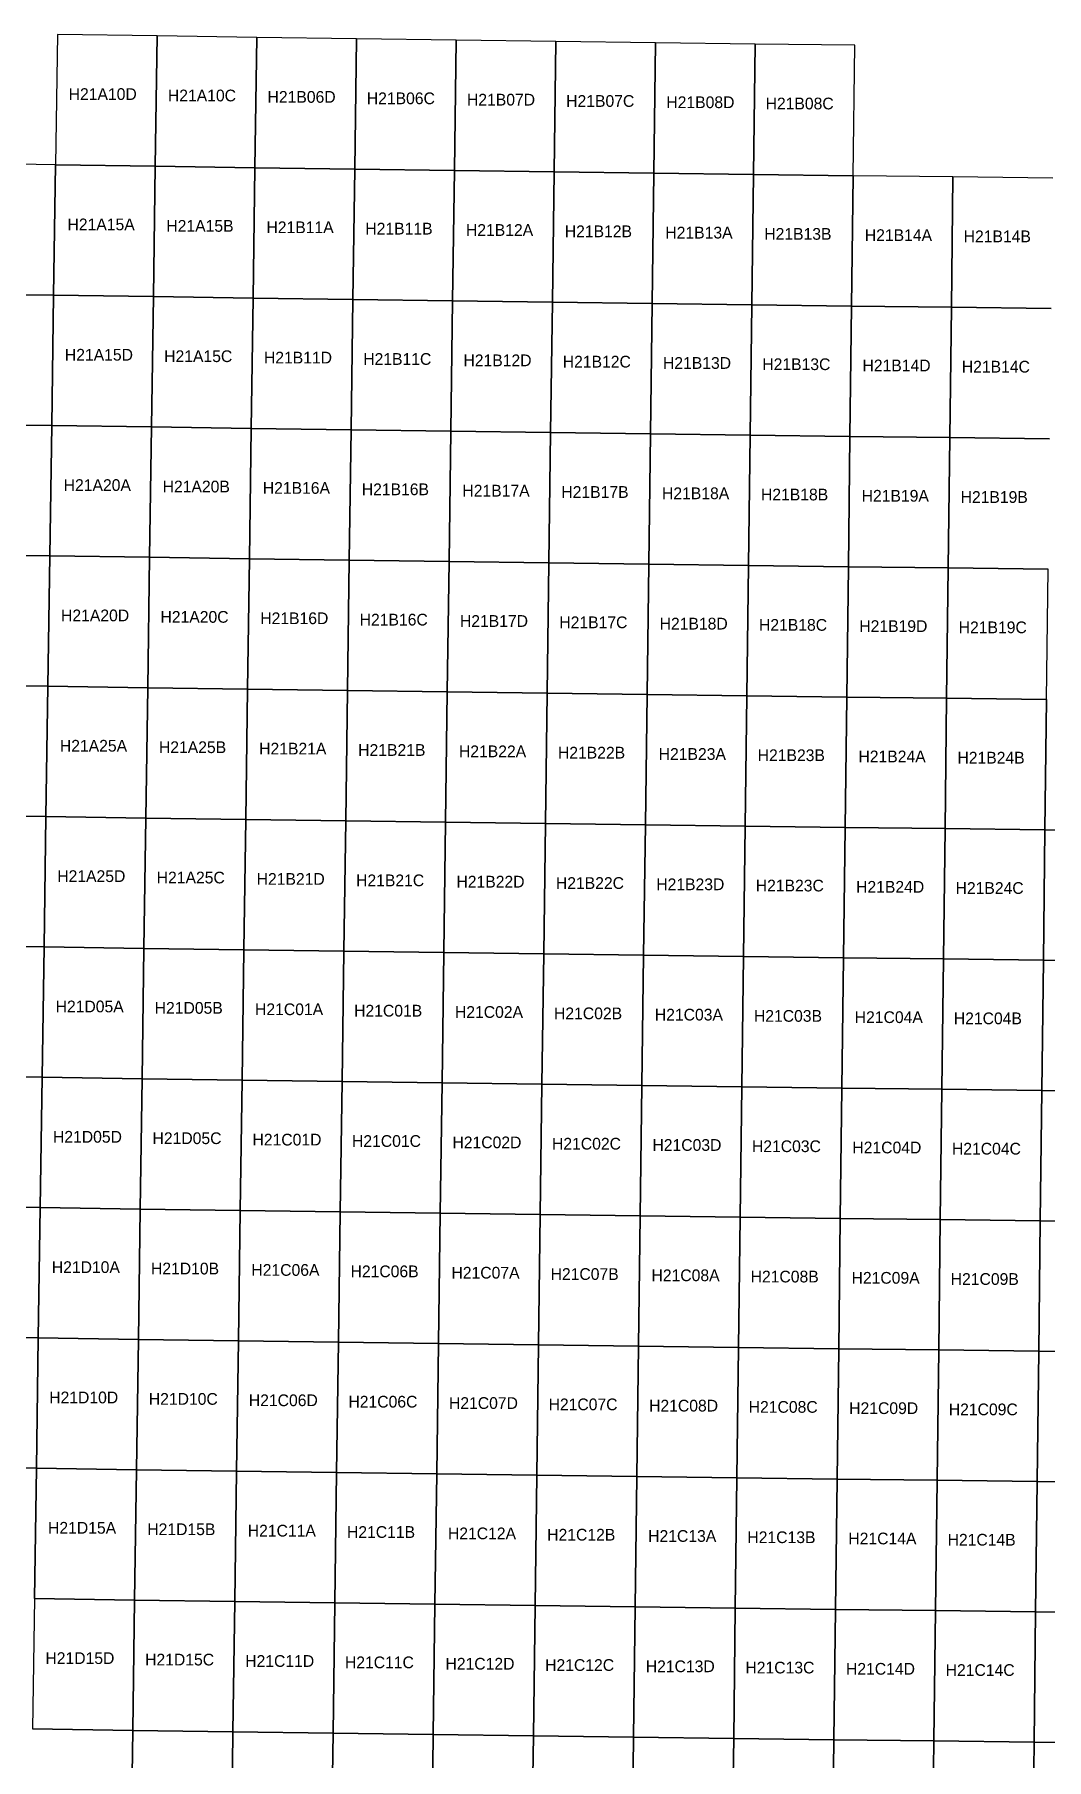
# Model space of a CAD drawing. Extents: x 333963 to 497885, y 4379816 to 4501773.
# Drawn here: x 389189 to 410729, y 4440791 to 4477532 of the extents above; entities that cross this region are included whole.
import ezdxf

# ---------------------------------------------------------------- set-up
doc = ezdxf.new("R2010")
doc.units = 0
doc.layers.add('PINDEX_5000', color=7, linetype='Continuous')

msp = doc.modelspace()

# ---------------------------------------------------------------- linework, layer by layer
at = {"layer": 'PINDEX_5000'}
for p, q in [((389678, 4477532), (389637, 4474756)), ((391799, 4477501), (389678, 4477532)), ((391799, 4477501), (391759, 4474725)), ((391759, 4474725), (391799, 4477501)), ((393921, 4477471), (391799, 4477501)), ((393921, 4477471), (393882, 4474695)), ((393882, 4474695), (393921, 4477471)), ((396043, 4477441), (393921, 4477471)), ((396043, 4477441), (396004, 4474665)), ((396004, 4474665), (396043, 4477441)), ((398164, 4477412), (396043, 4477441)), ((398164, 4477412), (398127, 4474636)), ((398127, 4474636), (398164, 4477412)), ((400286, 4477384), (398164, 4477412)), ((400286, 4477384), (400249, 4474607)), ((400249, 4474607), (400286, 4477384)), ((402408, 4477356), (400286, 4477384)), ((402408, 4477356), (402371, 4474579)), ((402371, 4474579), (402408, 4477356)), ((404529, 4477328), (402408, 4477356)), ((404529, 4477328), (404494, 4474552)), ((404494, 4474552), (404529, 4477328)), ((406651, 4477302), (404529, 4477328)), ((406616, 4474525), (406651, 4477302)), ((389637, 4474756), (387514, 4474787)), ((389637, 4474756), (389596, 4471980)), ((389596, 4471980), (389637, 4474756)), ((391759, 4474725), (389637, 4474756)), ((389637, 4474756), (391759, 4474725)), ((391759, 4474725), (391719, 4471949)), ((391719, 4471949), (391759, 4474725)), ((393882, 4474695), (391759, 4474725)), ((391759, 4474725), (393882, 4474695)), ((393882, 4474695), (393843, 4471919)), ((393843, 4471919), (393882, 4474695)), ((396004, 4474665), (393882, 4474695)), ((393882, 4474695), (396004, 4474665)), ((396004, 4474665), (395966, 4471889)), ((395966, 4471889), (396004, 4474665)), ((398127, 4474636), (396004, 4474665)), ((396004, 4474665), (398127, 4474636)), ((398127, 4474636), (398089, 4471860)), ((398089, 4471860), (398127, 4474636)), ((400249, 4474607), (398127, 4474636)), ((398127, 4474636), (400249, 4474607)), ((400249, 4474607), (400212, 4471831)), ((400212, 4471831), (400249, 4474607)), ((402371, 4474579), (400249, 4474607)), ((400249, 4474607), (402371, 4474579)), ((402371, 4474579), (402335, 4471803)), ((402335, 4471803), (402371, 4474579)), ((404494, 4474552), (402371, 4474579)), ((402371, 4474579), (404494, 4474552)), ((404494, 4474552), (404458, 4471776)), ((404458, 4471776), (404494, 4474552)), ((406616, 4474525), (404494, 4474552)), ((404494, 4474552), (406616, 4474525)), ((406616, 4474525), (406582, 4471749)), ((406582, 4471749), (406616, 4474525)), ((408739, 4474499), (406616, 4474525)), ((408739, 4474499), (408705, 4471723)), ((408705, 4471723), (408739, 4474499)), ((410861, 4474474), (408739, 4474499)), ((389596, 4471980), (387473, 4472011)), ((387473, 4472011), (389596, 4471980)), ((389596, 4471980), (389555, 4469204)), ((389555, 4469204), (389596, 4471980)), ((391719, 4471949), (389596, 4471980)), ((389596, 4471980), (391719, 4471949)), ((391719, 4471949), (391679, 4469173)), ((391679, 4469173), (391719, 4471949)), ((393843, 4471919), (391719, 4471949)), ((391719, 4471949), (393843, 4471919)), ((393843, 4471919), (393803, 4469142)), ((393803, 4469142), (393843, 4471919)), ((395966, 4471889), (393843, 4471919)), ((393843, 4471919), (395966, 4471889)), ((395966, 4471889), (395927, 4469113)), ((395927, 4469113), (395966, 4471889)), ((398089, 4471860), (395966, 4471889)), ((395966, 4471889), (398089, 4471860)), ((398089, 4471860), (398051, 4469084)), ((398051, 4469084), (398089, 4471860)), ((400212, 4471831), (398089, 4471860)), ((398089, 4471860), (400212, 4471831)), ((400212, 4471831), (400175, 4469055)), ((400175, 4469055), (400212, 4471831)), ((402335, 4471803), (400212, 4471831)), ((400212, 4471831), (402335, 4471803)), ((402335, 4471803), (402299, 4469027)), ((402299, 4469027), (402335, 4471803)), ((404458, 4471776), (402335, 4471803)), ((402335, 4471803), (404458, 4471776)), ((404458, 4471776), (404423, 4469000)), ((404423, 4469000), (404458, 4471776)), ((406582, 4471749), (404458, 4471776)), ((404458, 4471776), (406582, 4471749)), ((406582, 4471749), (406547, 4468973)), ((406547, 4468973), (406582, 4471749)), ((408705, 4471723), (406582, 4471749)), ((406582, 4471749), (408705, 4471723)), ((408705, 4471723), (408671, 4468947)), ((408671, 4468947), (408705, 4471723)), ((410828, 4471698), (408705, 4471723)), ((408705, 4471723), (410828, 4471698)), ((389555, 4469204), (387431, 4469235)), ((387431, 4469235), (389555, 4469204)), ((389555, 4469204), (389515, 4466427)), ((389515, 4466427), (389555, 4469204)), ((391679, 4469173), (389555, 4469204)), ((389555, 4469204), (391679, 4469173)), ((391679, 4469173), (391639, 4466397)), ((391639, 4466397), (391679, 4469173)), ((393803, 4469142), (391679, 4469173)), ((391679, 4469173), (393803, 4469142)), ((393803, 4469142), (393764, 4466366)), ((393764, 4466366), (393803, 4469142)), ((395927, 4469113), (393803, 4469142)), ((393803, 4469142), (395927, 4469113)), ((395927, 4469113), (395889, 4466337)), ((395889, 4466337), (395927, 4469113)), ((398051, 4469084), (395927, 4469113)), ((395927, 4469113), (398051, 4469084)), ((398051, 4469084), (398014, 4466307)), ((398014, 4466307), (398051, 4469084)), ((400175, 4469055), (398051, 4469084)), ((398051, 4469084), (400175, 4469055)), ((400175, 4469055), (400138, 4466279)), ((400138, 4466279), (400175, 4469055)), ((402299, 4469027), (400175, 4469055)), ((400175, 4469055), (402299, 4469027)), ((402299, 4469027), (402263, 4466251)), ((402263, 4466251), (402299, 4469027)), ((404423, 4469000), (402299, 4469027)), ((402299, 4469027), (404423, 4469000)), ((404423, 4469000), (404388, 4466224)), ((404388, 4466224), (404423, 4469000)), ((406547, 4468973), (404423, 4469000)), ((404423, 4469000), (406547, 4468973)), ((406547, 4468973), (406513, 4466197)), ((406513, 4466197), (406547, 4468973)), ((408671, 4468947), (406547, 4468973)), ((406547, 4468973), (408671, 4468947)), ((408671, 4468947), (408637, 4466171)), ((408637, 4466171), (408671, 4468947)), ((410795, 4468922), (408671, 4468947)), ((408671, 4468947), (410795, 4468922)), ((389515, 4466427), (387390, 4466459)), ((387390, 4466459), (389515, 4466427)), ((389515, 4466427), (389474, 4463651)), ((389474, 4463651), (389515, 4466427)), ((391639, 4466397), (389515, 4466427)), ((389515, 4466427), (391639, 4466397)), ((391639, 4466397), (391599, 4463620)), ((391599, 4463620), (391639, 4466397)), ((393764, 4466366), (391639, 4466397)), ((391639, 4466397), (393764, 4466366)), ((393764, 4466366), (393725, 4463590)), ((393725, 4463590), (393764, 4466366)), ((395889, 4466337), (393764, 4466366)), ((393764, 4466366), (395889, 4466337)), ((395889, 4466337), (395850, 4463560)), ((395850, 4463560), (395889, 4466337)), ((398014, 4466307), (395889, 4466337)), ((395889, 4466337), (398014, 4466307)), ((398014, 4466307), (397976, 4463531)), ((397976, 4463531), (398014, 4466307)), ((400138, 4466279), (398014, 4466307)), ((398014, 4466307), (400138, 4466279)), ((400138, 4466279), (400102, 4463503)), ((400102, 4463503), (400138, 4466279)), ((402263, 4466251), (400138, 4466279)), ((400138, 4466279), (402263, 4466251)), ((402263, 4466251), (402227, 4463475)), ((402227, 4463475), (402263, 4466251)), ((404388, 4466224), (402263, 4466251)), ((402263, 4466251), (404388, 4466224)), ((404388, 4466224), (404353, 4463448)), ((404353, 4463448), (404388, 4466224)), ((406513, 4466197), (404388, 4466224)), ((404388, 4466224), (406513, 4466197)), ((406513, 4466197), (406478, 4463421)), ((406478, 4463421), (406513, 4466197)), ((408637, 4466171), (406513, 4466197)), ((406513, 4466197), (408637, 4466171)), ((408637, 4466171), (408604, 4463395)), ((408604, 4463395), (408637, 4466171)), ((410762, 4466145), (408637, 4466171)), ((408637, 4466171), (410762, 4466145)), ((410729, 4463369), (410762, 4466145)), ((389474, 4463651), (387348, 4463683)), ((387348, 4463683), (389474, 4463651)), ((389474, 4463651), (389433, 4460875)), ((389433, 4460875), (389474, 4463651)), ((391599, 4463620), (389474, 4463651)), ((389474, 4463651), (391599, 4463620)), ((391599, 4463620), (391559, 4460844)), ((391559, 4460844), (391599, 4463620)), ((393725, 4463590), (391599, 4463620)), ((391599, 4463620), (393725, 4463590)), ((393725, 4463590), (393686, 4460814)), ((393686, 4460814), (393725, 4463590)), ((395850, 4463560), (393725, 4463590)), ((393725, 4463590), (395850, 4463560)), ((395850, 4463560), (395812, 4460784)), ((395812, 4460784), (395850, 4463560)), ((397976, 4463531), (395850, 4463560)), ((395850, 4463560), (397976, 4463531)), ((397976, 4463531), (397938, 4460755)), ((397938, 4460755), (397976, 4463531)), ((400102, 4463503), (397976, 4463531)), ((397976, 4463531), (400102, 4463503)), ((400102, 4463503), (400065, 4460727)), ((400065, 4460727), (400102, 4463503)), ((402227, 4463475), (400102, 4463503)), ((400102, 4463503), (402227, 4463475)), ((402227, 4463475), (402191, 4460699)), ((402191, 4460699), (402227, 4463475)), ((404353, 4463448), (402227, 4463475)), ((402227, 4463475), (404353, 4463448)), ((404353, 4463448), (404317, 4460672)), ((404317, 4460672), (404353, 4463448)), ((406478, 4463421), (404353, 4463448)), ((404353, 4463448), (406478, 4463421)), ((406478, 4463421), (406444, 4460645)), ((406444, 4460645), (406478, 4463421)), ((408604, 4463395), (406478, 4463421)), ((406478, 4463421), (408604, 4463395)), ((408604, 4463395), (408570, 4460619)), ((408570, 4460619), (408604, 4463395)), ((410729, 4463369), (408604, 4463395)), ((408604, 4463395), (410729, 4463369)), ((410729, 4463369), (410696, 4460593)), ((410696, 4460593), (410729, 4463369)), ((389433, 4460875), (387307, 4460907)), ((387307, 4460907), (389433, 4460875)), ((389433, 4460875), (389392, 4458099)), ((389392, 4458099), (389433, 4460875)), ((391559, 4460844), (389433, 4460875)), ((389433, 4460875), (391559, 4460844)), ((391559, 4460844), (391519, 4458068)), ((391519, 4458068), (391559, 4460844)), ((393686, 4460814), (391559, 4460844)), ((391559, 4460844), (393686, 4460814)), ((393686, 4460814), (393647, 4458038)), ((393647, 4458038), (393686, 4460814)), ((395812, 4460784), (393686, 4460814)), ((393686, 4460814), (395812, 4460784)), ((395812, 4460784), (395774, 4458008)), ((395774, 4458008), (395812, 4460784)), ((397938, 4460755), (395812, 4460784)), ((395812, 4460784), (397938, 4460755)), ((397938, 4460755), (397901, 4457979)), ((397901, 4457979), (397938, 4460755)), ((400065, 4460727), (397938, 4460755)), ((397938, 4460755), (400065, 4460727)), ((400065, 4460727), (400028, 4457951)), ((400028, 4457951), (400065, 4460727)), ((402191, 4460699), (400065, 4460727)), ((400065, 4460727), (402191, 4460699)), ((402191, 4460699), (402155, 4457923)), ((402155, 4457923), (402191, 4460699)), ((404317, 4460672), (402191, 4460699)), ((402191, 4460699), (404317, 4460672)), ((404317, 4460672), (404282, 4457895)), ((404282, 4457895), (404317, 4460672)), ((406444, 4460645), (404317, 4460672)), ((404317, 4460672), (406444, 4460645)), ((406444, 4460645), (406409, 4457869)), ((406409, 4457869), (406444, 4460645)), ((408570, 4460619), (406444, 4460645)), ((406444, 4460645), (408570, 4460619)), ((408570, 4460619), (408536, 4457843)), ((408536, 4457843), (408570, 4460619)), ((410696, 4460593), (408570, 4460619)), ((408570, 4460619), (410696, 4460593)), ((410696, 4460593), (410663, 4457817)), ((410663, 4457817), (410696, 4460593)), ((412823, 4460568), (410696, 4460593)), ((410696, 4460593), (412823, 4460568)), ((389392, 4458099), (387265, 4458131)), ((387265, 4458131), (389392, 4458099)), ((389392, 4458099), (389352, 4455323)), ((389352, 4455323), (389392, 4458099)), ((391519, 4458068), (389392, 4458099)), ((389392, 4458099), (391519, 4458068)), ((391519, 4458068), (391480, 4455292)), ((391480, 4455292), (391519, 4458068)), ((393647, 4458038), (391519, 4458068)), ((391519, 4458068), (393647, 4458038)), ((393647, 4458038), (393607, 4455262)), ((393607, 4455262), (393647, 4458038)), ((395774, 4458008), (393647, 4458038)), ((393647, 4458038), (395774, 4458008)), ((395774, 4458008), (395735, 4455232)), ((395735, 4455232), (395774, 4458008)), ((397901, 4457979), (395774, 4458008)), ((395774, 4458008), (397901, 4457979)), ((397901, 4457979), (397863, 4455203)), ((397863, 4455203), (397901, 4457979)), ((400028, 4457951), (397901, 4457979)), ((397901, 4457979), (400028, 4457951)), ((400028, 4457951), (399991, 4455175)), ((399991, 4455175), (400028, 4457951)), ((402155, 4457923), (400028, 4457951)), ((400028, 4457951), (402155, 4457923)), ((402155, 4457923), (402119, 4455147)), ((402119, 4455147), (402155, 4457923)), ((404282, 4457895), (402155, 4457923)), ((402155, 4457923), (404282, 4457895)), ((404282, 4457895), (404247, 4455119)), ((404247, 4455119), (404282, 4457895)), ((406409, 4457869), (404282, 4457895)), ((404282, 4457895), (406409, 4457869)), ((406409, 4457869), (406375, 4455093)), ((406375, 4455093), (406409, 4457869)), ((408536, 4457843), (406409, 4457869)), ((406409, 4457869), (408536, 4457843)), ((408536, 4457843), (408503, 4455067)), ((408503, 4455067), (408536, 4457843)), ((410663, 4457817), (408536, 4457843)), ((408536, 4457843), (410663, 4457817)), ((410663, 4457817), (410631, 4455041)), ((410631, 4455041), (410663, 4457817)), ((412791, 4457792), (410663, 4457817)), ((410663, 4457817), (412791, 4457792)), ((389352, 4455323), (387224, 4455355)), ((387224, 4455355), (389352, 4455323)), ((389352, 4455323), (389311, 4452547)), ((389311, 4452547), (389352, 4455323)), ((391480, 4455292), (389352, 4455323)), ((389352, 4455323), (391480, 4455292)), ((391480, 4455292), (391440, 4452516)), ((391440, 4452516), (391480, 4455292)), ((393607, 4455262), (391480, 4455292)), ((391480, 4455292), (393607, 4455262)), ((393607, 4455262), (393568, 4452486)), ((393568, 4452486), (393607, 4455262)), ((395735, 4455232), (393607, 4455262)), ((393607, 4455262), (395735, 4455232)), ((395735, 4455232), (395697, 4452456)), ((395697, 4452456), (395735, 4455232)), ((397863, 4455203), (395735, 4455232)), ((395735, 4455232), (397863, 4455203)), ((397863, 4455203), (397826, 4452427)), ((397826, 4452427), (397863, 4455203)), ((399991, 4455175), (397863, 4455203)), ((397863, 4455203), (399991, 4455175)), ((399991, 4455175), (399954, 4452399)), ((399954, 4452399), (399991, 4455175)), ((402119, 4455147), (399991, 4455175)), ((399991, 4455175), (402119, 4455147)), ((402119, 4455147), (402083, 4452371)), ((402083, 4452371), (402119, 4455147)), ((404247, 4455119), (402119, 4455147)), ((402119, 4455147), (404247, 4455119)), ((404247, 4455119), (404212, 4452343)), ((404212, 4452343), (404247, 4455119)), ((406375, 4455093), (404247, 4455119)), ((404247, 4455119), (406375, 4455093)), ((406375, 4455093), (406340, 4452317)), ((406340, 4452317), (406375, 4455093)), ((408503, 4455067), (406375, 4455093)), ((406375, 4455093), (408503, 4455067)), ((408503, 4455067), (408469, 4452291)), ((408469, 4452291), (408503, 4455067)), ((410631, 4455041), (408503, 4455067)), ((408503, 4455067), (410631, 4455041)), ((410631, 4455041), (410598, 4452265)), ((410598, 4452265), (410631, 4455041)), ((412758, 4455016), (410631, 4455041)), ((410631, 4455041), (412758, 4455016)), ((389311, 4452547), (387182, 4452578)), ((387182, 4452578), (389311, 4452547)), ((389311, 4452547), (389270, 4449771)), ((389270, 4449771), (389311, 4452547)), ((391440, 4452516), (389311, 4452547)), ((389311, 4452547), (391440, 4452516)), ((391440, 4452516), (391400, 4449740)), ((391400, 4449740), (391440, 4452516)), ((393568, 4452486), (391440, 4452516)), ((391440, 4452516), (393568, 4452486)), ((393568, 4452486), (393529, 4449710)), ((393529, 4449710), (393568, 4452486)), ((395697, 4452456), (393568, 4452486)), ((393568, 4452486), (395697, 4452456)), ((395697, 4452456), (395659, 4449680)), ((395659, 4449680), (395697, 4452456)), ((397826, 4452427), (395697, 4452456)), ((395697, 4452456), (397826, 4452427)), ((397826, 4452427), (397788, 4449651)), ((397788, 4449651), (397826, 4452427)), ((399954, 4452399), (397826, 4452427)), ((397826, 4452427), (399954, 4452399)), ((399954, 4452399), (399918, 4449622)), ((399918, 4449622), (399954, 4452399)), ((402083, 4452371), (399954, 4452399)), ((399954, 4452399), (402083, 4452371)), ((402083, 4452371), (402047, 4449595)), ((402047, 4449595), (402083, 4452371)), ((404212, 4452343), (402083, 4452371)), ((402083, 4452371), (404212, 4452343)), ((404212, 4452343), (404177, 4449567)), ((404177, 4449567), (404212, 4452343)), ((406340, 4452317), (404212, 4452343)), ((404212, 4452343), (406340, 4452317)), ((406340, 4452317), (406306, 4449541)), ((406306, 4449541), (406340, 4452317)), ((408469, 4452291), (406340, 4452317)), ((406340, 4452317), (408469, 4452291)), ((408469, 4452291), (408435, 4449515)), ((408435, 4449515), (408469, 4452291)), ((410598, 4452265), (408469, 4452291)), ((408469, 4452291), (410598, 4452265)), ((410598, 4452265), (410565, 4449489)), ((410565, 4449489), (410598, 4452265)), ((412726, 4452240), (410598, 4452265)), ((410598, 4452265), (412726, 4452240)), ((389270, 4449771), (387141, 4449802)), ((387141, 4449802), (389270, 4449771)), ((389270, 4449771), (389230, 4446995)), ((389230, 4446995), (389270, 4449771)), ((391400, 4449740), (389270, 4449771)), ((389270, 4449771), (391400, 4449740)), ((391400, 4449740), (391360, 4446964)), ((391360, 4446964), (391400, 4449740)), ((393529, 4449710), (391400, 4449740)), ((391400, 4449740), (393529, 4449710)), ((393529, 4449710), (393490, 4446934)), ((393490, 4446934), (393529, 4449710)), ((395659, 4449680), (393529, 4449710)), ((393529, 4449710), (395659, 4449680)), ((395659, 4449680), (395620, 4446904)), ((395620, 4446904), (395659, 4449680)), ((397788, 4449651), (395659, 4449680)), ((395659, 4449680), (397788, 4449651)), ((397788, 4449651), (397751, 4446875)), ((397751, 4446875), (397788, 4449651)), ((399918, 4449622), (397788, 4449651)), ((397788, 4449651), (399918, 4449622)), ((399918, 4449622), (399881, 4446846)), ((399881, 4446846), (399918, 4449622)), ((402047, 4449595), (399918, 4449622)), ((399918, 4449622), (402047, 4449595)), ((402047, 4449595), (402011, 4446819)), ((402011, 4446819), (402047, 4449595)), ((404177, 4449567), (402047, 4449595)), ((402047, 4449595), (404177, 4449567)), ((404177, 4449567), (404141, 4446791)), ((404141, 4446791), (404177, 4449567)), ((406306, 4449541), (404177, 4449567)), ((404177, 4449567), (406306, 4449541)), ((406306, 4449541), (406272, 4446765)), ((406272, 4446765), (406306, 4449541)), ((408435, 4449515), (406306, 4449541)), ((406306, 4449541), (408435, 4449515)), ((408435, 4449515), (408402, 4446739)), ((408402, 4446739), (408435, 4449515)), ((410565, 4449489), (408435, 4449515)), ((408435, 4449515), (410565, 4449489)), ((410565, 4449489), (410532, 4446713)), ((410532, 4446713), (410565, 4449489)), ((412694, 4449464), (410565, 4449489)), ((410565, 4449489), (412694, 4449464)), ((389230, 4446995), (387099, 4447026)), ((387099, 4447026), (389230, 4446995)), ((389230, 4446995), (389189, 4444219)), ((389189, 4444219), (389230, 4446995)), ((391360, 4446964), (389230, 4446995)), ((389230, 4446995), (391360, 4446964)), ((391360, 4446964), (391320, 4444188)), ((391320, 4444188), (391360, 4446964)), ((393490, 4446934), (391360, 4446964)), ((391360, 4446964), (393490, 4446934)), ((393490, 4446934), (393451, 4444158)), ((393451, 4444158), (393490, 4446934)), ((395620, 4446904), (393490, 4446934)), ((393490, 4446934), (395620, 4446904)), ((395620, 4446904), (395582, 4444128)), ((395582, 4444128), (395620, 4446904)), ((397751, 4446875), (395620, 4446904)), ((395620, 4446904), (397751, 4446875)), ((397751, 4446875), (397713, 4444099)), ((397713, 4444099), (397751, 4446875)), ((399881, 4446846), (397751, 4446875)), ((397751, 4446875), (399881, 4446846)), ((399881, 4446846), (399844, 4444070)), ((399844, 4444070), (399881, 4446846)), ((402011, 4446819), (399881, 4446846)), ((399881, 4446846), (402011, 4446819)), ((402011, 4446819), (401975, 4444043)), ((401975, 4444043), (402011, 4446819)), ((404141, 4446791), (402011, 4446819)), ((402011, 4446819), (404141, 4446791)), ((404141, 4446791), (404106, 4444015)), ((404106, 4444015), (404141, 4446791)), ((406272, 4446765), (404141, 4446791)), ((404141, 4446791), (406272, 4446765)), ((406272, 4446765), (406237, 4443989)), ((406237, 4443989), (406272, 4446765)), ((408402, 4446739), (406272, 4446765)), ((406272, 4446765), (408402, 4446739)), ((408402, 4446739), (408368, 4443963)), ((408368, 4443963), (408402, 4446739)), ((410532, 4446713), (408402, 4446739)), ((408402, 4446739), (410532, 4446713)), ((410532, 4446713), (410499, 4443937)), ((410499, 4443937), (410532, 4446713)), ((412662, 4446688), (410532, 4446713)), ((410532, 4446713), (412662, 4446688)), ((389189, 4444219), (389148, 4441443)), ((391320, 4444188), (389189, 4444219)), ((389189, 4444219), (391320, 4444188)), ((391320, 4444188), (391280, 4441412)), ((391280, 4441412), (391320, 4444188)), ((393451, 4444158), (391320, 4444188)), ((391320, 4444188), (393451, 4444158)), ((393451, 4444158), (393412, 4441382)), ((393412, 4441382), (393451, 4444158)), ((395582, 4444128), (393451, 4444158)), ((393451, 4444158), (395582, 4444128)), ((395582, 4444128), (395544, 4441352)), ((395544, 4441352), (395582, 4444128)), ((397713, 4444099), (395582, 4444128)), ((395582, 4444128), (397713, 4444099)), ((397713, 4444099), (397676, 4441323)), ((397676, 4441323), (397713, 4444099)), ((399844, 4444070), (397713, 4444099)), ((397713, 4444099), (399844, 4444070)), ((399844, 4444070), (399808, 4441294)), ((399808, 4441294), (399844, 4444070)), ((401975, 4444043), (399844, 4444070)), ((399844, 4444070), (401975, 4444043)), ((401975, 4444043), (401939, 4441267)), ((401939, 4441267), (401975, 4444043)), ((404106, 4444015), (401975, 4444043)), ((401975, 4444043), (404106, 4444015)), ((404106, 4444015), (404071, 4441239)), ((404071, 4441239), (404106, 4444015)), ((406237, 4443989), (404106, 4444015)), ((404106, 4444015), (406237, 4443989)), ((406237, 4443989), (406203, 4441213)), ((406203, 4441213), (406237, 4443989)), ((408368, 4443963), (406237, 4443989)), ((406237, 4443989), (408368, 4443963)), ((408368, 4443963), (408335, 4441187)), ((408335, 4441187), (408368, 4443963)), ((410499, 4443937), (408368, 4443963)), ((408368, 4443963), (410499, 4443937)), ((410499, 4443937), (410467, 4441161)), ((410467, 4441161), (410499, 4443937)), ((412630, 4443912), (410499, 4443937)), ((410499, 4443937), (412630, 4443912)), ((391280, 4441412), (389148, 4441443)), ((389148, 4441443), (391280, 4441412)), ((391280, 4441412), (391240, 4438636)), ((391240, 4438636), (391280, 4441412)), ((393412, 4441382), (391280, 4441412)), ((391280, 4441412), (393412, 4441382)), ((393412, 4441382), (393373, 4438606)), ((393373, 4438606), (393412, 4441382)), ((395544, 4441352), (393412, 4441382)), ((393412, 4441382), (395544, 4441352)), ((395544, 4441352), (395506, 4438576)), ((395506, 4438576), (395544, 4441352)), ((397676, 4441323), (395544, 4441352)), ((395544, 4441352), (397676, 4441323)), ((397676, 4441323), (397638, 4438547)), ((397638, 4438547), (397676, 4441323)), ((399808, 4441294), (397676, 4441323)), ((397676, 4441323), (399808, 4441294)), ((399808, 4441294), (399771, 4438518)), ((399771, 4438518), (399808, 4441294)), ((401939, 4441267), (399808, 4441294)), ((399808, 4441294), (401939, 4441267)), ((401939, 4441267), (401903, 4438491)), ((401903, 4438491), (401939, 4441267)), ((404071, 4441239), (401939, 4441267)), ((401939, 4441267), (404071, 4441239)), ((404071, 4441239), (404036, 4438463)), ((404036, 4438463), (404071, 4441239)), ((406203, 4441213), (404071, 4441239)), ((404071, 4441239), (406203, 4441213)), ((406203, 4441213), (406169, 4438437)), ((406169, 4438437), (406203, 4441213)), ((408335, 4441187), (406203, 4441213)), ((406203, 4441213), (408335, 4441187)), ((408335, 4441187), (408301, 4438411)), ((408301, 4438411), (408335, 4441187)), ((410467, 4441161), (408335, 4441187)), ((408335, 4441187), (410467, 4441161)), ((410467, 4441161), (410434, 4438385)), ((410434, 4438385), (410467, 4441161)), ((412598, 4441136), (410467, 4441161)), ((410467, 4441161), (412598, 4441136))]:
    msp.add_line(p, q, dxfattribs=at)

# ---------------------------------------------------------------- texts
for s, p in [('H21A10D', (389916, 4476138)), ('H21A10C', (392028, 4476108)), ('H21B06D', (394149, 4476078)), ('H21B06C', (396262, 4476048)), ('H21B07D', (398394, 4476019)), ('H21B07C', (400506, 4475991)), ('H21B08D', (402638, 4475964)), ('H21B08C', (404750, 4475937)), ('H21A15A', (389891, 4473362)), ('H21A15B', (391995, 4473331)), ('H21B11A', (394126, 4473301)), ('H21B11B', (396231, 4473272)), ('H21B12A', (398372, 4473243)), ('H21B12B', (400476, 4473215)), ('H21B13A', (402617, 4473187)), ('H21B13B', (404722, 4473160)), ('H21B14A', (406863, 4473134)), ('H21B14B', (408967, 4473108)), ('H21A15D', (389835, 4470586)), ('H21A15C', (391949, 4470555)), ('H21B11D', (394072, 4470525)), ('H21B11C', (396186, 4470496)), ('H21B12D', (398319, 4470467)), ('H21B12C', (400433, 4470439)), ('H21B13D', (402566, 4470411)), ('H21B13C', (404680, 4470384)), ('H21B14D', (406813, 4470358)), ('H21B14C', (408927, 4470332)), ('H21A20A', (389810, 4467810)), ('H21A20B', (391916, 4467779)), ('H21B16A', (394048, 4467749)), ('H21B16B', (396155, 4467720)), ('H21B17A', (398297, 4467691)), ('H21B17B', (400403, 4467663)), ('H21B18A', (402546, 4467635)), ('H21B18B', (404652, 4467608)), ('H21B19A', (406795, 4467582)), ('H21B19B', (408901, 4467556)), ('H21A20D', (389754, 4465034)), ('H21A20C', (391870, 4465003)), ('H21B16D', (393994, 4464973)), ('H21B16C', (396110, 4464944)), ('H21B17D', (398244, 4464915)), ('H21B17C', (400360, 4464887)), ('H21B18D', (402495, 4464859)), ('H21B18C', (404610, 4464832)), ('H21B19D', (406745, 4464806)), ('H21B19C', (408861, 4464780)), ('H21A25A', (389729, 4462258)), ('H21A25B', (391837, 4462227)), ('H21B21A', (393971, 4462197)), ('H21B21B', (396079, 4462168)), ('H21B22A', (398223, 4462139)), ('H21B22B', (400330, 4462111)), ('H21B23A', (402475, 4462083)), ('H21B23B', (404582, 4462056)), ('H21B24A', (406727, 4462030)), ('H21B24B', (408834, 4462004)), ('H21A25D', (389673, 4459481)), ('H21A25C', (391790, 4459451)), ('H21B21D', (393917, 4459421)), ('H21B21C', (396034, 4459391)), ('H21B22D', (398170, 4459363)), ('H21B22C', (400287, 4459334)), ('H21B23D', (402423, 4459307)), ('H21B23C', (404541, 4459280)), ('H21B24D', (406677, 4459253)), ('H21B24C', (408794, 4459228)), ('H21D05A', (389638, 4456705)), ('H21D05B', (391747, 4456675)), ('H21C01A', (393883, 4456645)), ('H21C01B', (395992, 4456615)), ('H21C02A', (398138, 4456587)), ('H21C02B', (400247, 4456558)), ('H21C03A', (402393, 4456531)), ('H21C03B', (404502, 4456504)), ('H21C04A', (406648, 4456477)), ('H21C04B', (408757, 4456452)), ('H21D05D', (389582, 4453929)), ('H21D05C', (391701, 4453899)), ('H21C01D', (393829, 4453869)), ('H21C01C', (395947, 4453839)), ('H21C02D', (398085, 4453810)), ('H21C02C', (400204, 4453782)), ('H21C03D', (402342, 4453755)), ('H21C03C', (404460, 4453728)), ('H21C04D', (406598, 4453701)), ('H21C04C', (408717, 4453676)), ('H21D10A', (389557, 4451153)), ('H21D10B', (391668, 4451123)), ('H21C06A', (393805, 4451093)), ('H21C06B', (395916, 4451063)), ('H21C07A', (398064, 4451034)), ('H21C07B', (400174, 4451006)), ('H21C08A', (402322, 4450979)), ('H21C08B', (404432, 4450952)), ('H21C09A', (406580, 4450925)), ('H21C09B', (408691, 4450900)), ('H21D10D', (389502, 4448377)), ('H21D10C', (391622, 4448346)), ('H21C06D', (393751, 4448317)), ('H21C06C', (395871, 4448287)), ('H21C07D', (398011, 4448258)), ('H21C07C', (400131, 4448230)), ('H21C08D', (402271, 4448203)), ('H21C08C', (404391, 4448176)), ('H21C09D', (406530, 4448149)), ('H21C09C', (408650, 4448123)), ('H21D15A', (389477, 4445601)), ('H21D15B', (391589, 4445570)), ('H21C11A', (393728, 4445540)), ('H21C11B', (395840, 4445511)), ('H21C12A', (397989, 4445482)), ('H21C12B', (400102, 4445454)), ('H21C13A', (402251, 4445427)), ('H21C13B', (404363, 4445400)), ('H21C14A', (406512, 4445373)), ('H21C14B', (408624, 4445347)), ('H21D15D', (389421, 4442825)), ('H21D15C', (391543, 4442794)), ('H21C11D', (393674, 4442764)), ('H21C11C', (395796, 4442735)), ('H21C12D', (397937, 4442706)), ('H21C12C', (400058, 4442678)), ('H21C13D', (402200, 4442651)), ('H21C13C', (404321, 4442624)), ('H21C14D', (406462, 4442597)), ('H21C14C', (408584, 4442571))]:
    msp.add_text(s, height=250, dxfattribs=at).set_placement(p)

doc.saveas('drawing.dxf')
